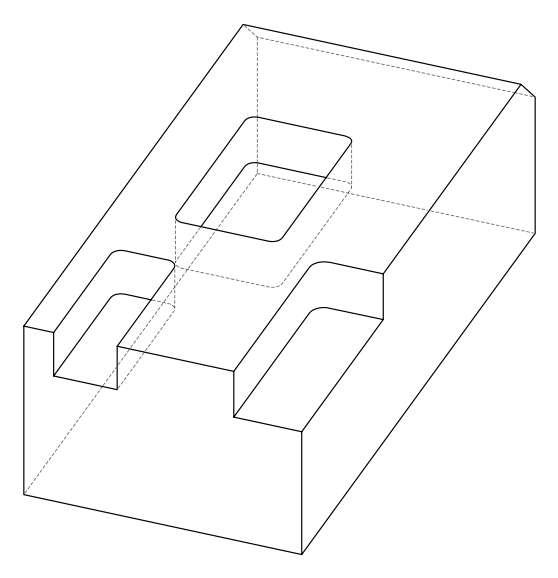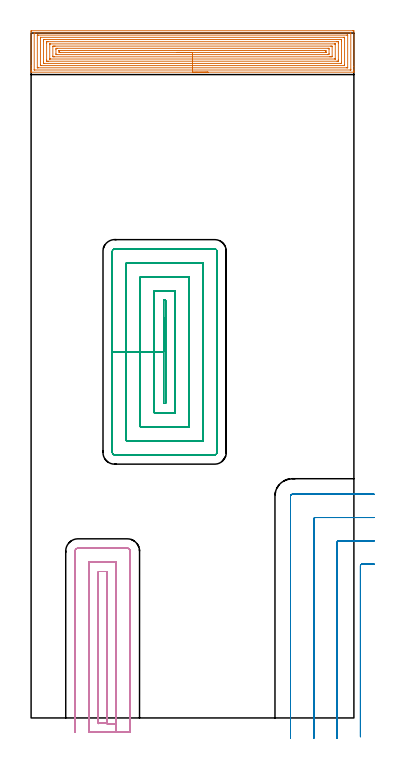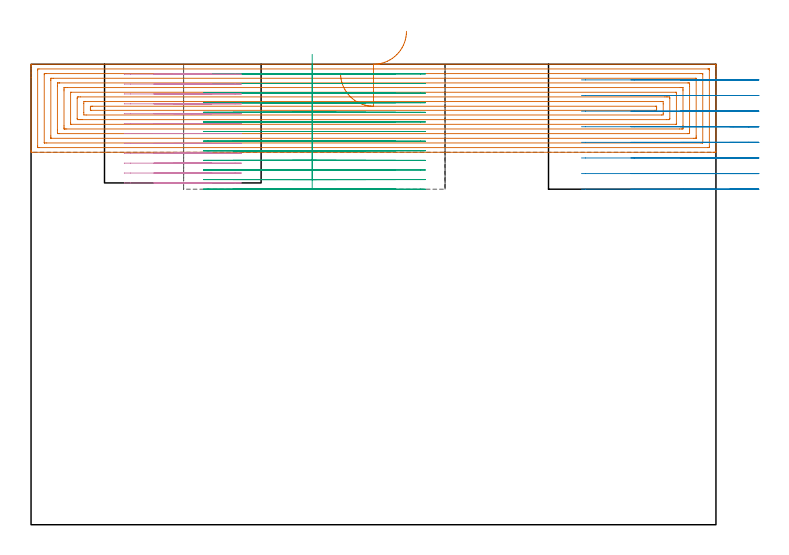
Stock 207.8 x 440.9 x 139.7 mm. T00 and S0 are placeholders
(PLAN: 4 operations, 2 tool changes, 83.5 min)
(1 AREA_MILL | FG_CHAMFER_SURFACE | UGT0205_001 | 16.96 min | 74067 mm3)
(2 MILL_CORNER_NOTCH_RECTANGULAR | CORNER_NOTCH_RECTANGULAR | UGT0201_094 | Follow Part, ap 5, ae 75% | 11.58 min | 295514 mm3)
(3 MILL_RECTANGULAR_POCKET | POCKET_RECTANGULAR_STRAIGHT | NXT0201_011 | Follow Part, ap 3, ae 75% | 35.92 min | 432624 mm3)
(4 MILL_SLOT | SLOT_PARTIAL_RECTANGULAR | NXT0201_011 | Follow Part, ap 3, ae 75% | 19.01 min | 196244 mm3)
(TOOL UGT0205_001 | Chamfer Mill 20 x 3 x 45 deg. | D20 FL50 Z2)
(TOOL UGT0201_094 | End mill 20 mm | D20 FL38 Z4)
(TOOL NXT0201_011 | ENDMILL 12mm [2P460-1200-NA 1630] | D12 FL38 Z6)
(OP 1 AREA_MILL)
G17 G21 G94 G90
T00 M6
G54
G17 G0 G90 X113.9 Y415.7 S1061 M3
G43 Z149.7 H0
G94 G1 X113.862 Z148.828 F250.
X113.748 Z147.963
X113.559 Z147.112
X113.297 Z146.28
X112.963 Z145.474
X112.56 Z144.7
X112.092 Z143.964
X111.56 Z143.272
X110.971 Z142.629
X110.328 Z142.039
X109.636 Z141.508
X108.9 Z141.04
X108.126 Z140.637
X107.32 Z140.303
X106.488 Z140.041
X105.636 Z139.852
X104.772 Z139.738
X103.9 Z139.7
X0.182
X0.009 Y415.703 Z139.688
X0. Y415.727 Z139.664
Y416.114 Z139.286
Y416.375 Z139.025
Y417.095 Z138.3
Y418.34 Z137.057
Y419.752 Z135.644
Y441.891 Z113.507
X0.002 Y442.155 Z113.242
X0.01 Y442.392 Z113.006
X0.248 Y442.399 Z112.999
X207.171 Y442.4 Z113.
X207.555 Y442.397 Z113.002
X207.79 Y442.392 Z113.006
X207.8 Y442.154 Z113.244
Y419.489 Z135.907
Y417.095 Z138.3
Y416.375 Z139.025
Y416.114 Z139.286
Y415.727 Z139.664
X207.791 Y415.703 Z139.688
X207.619 Y415.7 Z139.7
X103.9
Y417.114 Z138.286
X2.397 Y417.115 Z138.285
X2.01 Y417.13 Z138.27
X2.005 Y417.248 Z138.152
X2.001 Y417.507 Z137.893
Y440.532 Z114.868
X2.01 Y440.945 Z114.455
X2.016 Y440.98 Z114.42
X2.035 Y440.982 Z114.418
X2.089 Y440.985 Z114.415
X2.198 Y440.986 Z114.414
X2.417
X205.403 Y440.985 Z114.415
X205.79 Y440.97 Z114.43
X205.795 Y440.853 Z114.547
X205.799 Y440.593 Z114.807
Y417.568 Z137.832
X205.79 Y417.155 Z138.245
X205.784 Y417.12 Z138.28
X205.765 Y417.118 Z138.282
X205.711 Y417.115 Z138.285
X205.602 Y417.114 Z138.286
X205.383
X103.9
Y418.528 Z136.872
X4.546 Y418.529 Z136.871
X4.205 Y418.53 Z136.87
X4.092 Y418.532 Z136.868
X4.011 Y418.535 Z136.865
X4.005 Y418.663 Z136.737
X4.001 Y418.866 Z136.534
Y439.437 Z115.963
X4.004 Y439.505 Z115.895
X4.01 Y439.555 Z115.845
X4.038 Y439.565 Z115.835
X4.205 Y439.568 Z115.832
X4.759 Y439.571 Z115.829
X203.254
X203.595 Y439.568 Z115.832
X203.762 Y439.565 Z115.835
X203.79 Y439.555 Z115.845
X203.796 Y439.505 Z115.895
X203.799 Y439.437 Z115.963
Y418.663 Z136.737
X203.796 Y418.595 Z136.805
X203.79 Y418.545 Z136.855
X203.762 Y418.535 Z136.865
X203.595 Y418.532 Z136.868
X203.041 Y418.529 Z136.871
X103.9 Y418.528 Z136.872
Y419.943 Z135.457
X6.695
X6.12 Y419.944 Z135.456
X6.061 Y419.946 Z135.454
X6.021 Y419.949 Z135.451
X6.01 Y419.955 Z135.445
X6.007 Y419.979 Z135.421
X6.002 Y420.196 Z135.204
X6. Y420.631 Z134.769
Y437.457 Z117.943
X6.003 Y437.903 Z117.497
X6.007 Y438.122 Z117.278
X6.01 Y438.145 Z117.255
X6.028 Y438.151 Z117.249
X6.087 Y438.154 Z117.246
X6.187 Y438.157 Z117.243
X201.105
X201.68 Y438.156 Z117.244
X201.739 Y438.154 Z117.246
X201.779 Y438.151 Z117.249
X201.79 Y438.145 Z117.255
X201.793 Y438.121 Z117.279
X201.798 Y437.904 Z117.496
X201.8 Y437.469 Z117.931
Y420.643 Z134.757
X201.797 Y420.198 Z135.202
X201.793 Y419.978 Z135.422
X201.79 Y419.955 Z135.445
X201.772 Y419.95 Z135.45
X201.713 Y419.946 Z135.454
X201.613 Y419.944 Z135.456
X103.9 Y419.943 Z135.457
Y421.357 Z134.043
X8.676 Y421.358 Z134.042
X8.509 Y421.359 Z134.041
X8.174 Y421.364 Z134.036
X8.01 Y421.375 Z134.025
X8.006 Y421.427 Z133.973
X8.004 Y421.523 Z133.877
X8. Y422.192 Z133.208
Y422.408 Z132.992
Y435.692 Z119.708
X8.002 Y436.359 Z119.041
X8.009 Y436.577 Z118.823
X8.016 Y436.736 Z118.664
X8.341 Y436.741 Z118.659
X8.509 Y436.743 Z118.657
X199.124 Y436.742 Z118.658
X199.291 Y436.741 Z118.659
X199.626 Y436.736 Z118.664
X199.791 Y436.725 Z118.675
X199.794 Y436.673 Z118.727
X199.796 Y436.577 Z118.823
X199.8 Y435.908 Z119.492
Y435.692 Z119.708
Y422.408 Z132.992
X199.797 Y421.741 Z133.659
X199.791 Y421.523 Z133.877
X199.784 Y421.364 Z134.036
X199.459 Y421.359 Z134.041
X199.291 Y421.358 Z134.042
X103.9 Y421.357 Z134.043
Y422.771 Z132.629
X10.991 Y422.772 Z132.628
X10.464 Y422.774 Z132.626
X10.091 Y422.778 Z132.622
X10.01 Y422.784 Z132.616
X10.004 Y422.864 Z132.536
X10.001 Y423.294 Z132.106
X10. Y423.753 Z131.647
Y434.38 Z121.02
X10.002 Y434.806 Z120.594
X10.006 Y435.26 Z120.14
X10.012 Y435.322 Z120.078
X10.069 Y435.324 Z120.076
X10.2 Y435.327 Z120.073
X10.464 Y435.328 Z120.072
X10.831 Y435.329 Z120.071
X196.809 Y435.328 Z120.072
X197.336 Y435.326 Z120.074
X197.709 Y435.322 Z120.078
X197.79 Y435.316 Z120.084
X197.796 Y435.236 Z120.164
X197.799 Y434.806 Z120.594
X197.8 Y434.347 Z121.053
Y423.72 Z131.68
X197.798 Y423.294 Z132.106
X197.794 Y422.84 Z132.56
X197.788 Y422.778 Z132.622
X197.731 Y422.776 Z132.624
X197.6 Y422.773 Z132.627
X197.336 Y422.772 Z132.628
X196.969 Y422.771 Z132.629
X103.9
Y424.185 Z131.215
X12.246
X12.034 Y424.19 Z131.21
X12.014 Y424.192 Z131.208
X12.009 Y424.204 Z131.196
X12.003 Y424.231 Z131.169
X12.001 Y424.258 Z131.142
X12. Y424.287 Z131.113
X12.001 Y433.535 Z121.865
X12.002 Y433.702 Z121.698
X12.007 Y433.835 Z121.565
X12.012 Y433.909 Z121.491
X12.032 Y433.91 Z121.49
X12.258 Y433.915 Z121.485
X195.554
X195.766 Y433.91 Z121.49
X195.786 Y433.908 Z121.492
X195.791 Y433.896 Z121.504
X195.797 Y433.869 Z121.531
X195.8 Y433.842 Z121.558
Y433.813 Z121.587
X195.799 Y424.565 Z130.835
X195.798 Y424.398 Z131.002
X195.793 Y424.265 Z131.135
X195.788 Y424.192 Z131.208
X195.768 Y424.19 Z131.21
X195.542 Y424.185 Z131.215
X103.9
Y425.6 Z129.8
X14.935
X14.392 Y425.602 Z129.798
X14.041 Y425.607 Z129.793
X14.004 Y425.951 Z129.449
X14.001 Y425.99 Z129.41
Y432.15 Z123.25
X14.002 Y432.188 Z123.212
X14.041 Y432.493 Z122.907
X14.582 Y432.499 Z122.901
X14.935 Y432.5 Z122.9
X15.475 Y432.501 Z122.899
X192.865 Y432.5 Z122.9
X193.408 Y432.498 Z122.902
X193.759 Y432.493 Z122.907
X193.796 Y432.15 Z123.25
X193.799 Y432.11 Z123.29
Y425.951 Z129.449
X193.798 Y425.913 Z129.488
X193.759 Y425.607 Z129.793
X193.218 Y425.601 Z129.799
X192.865 Y425.6 Z129.8
X192.325
X103.9
Y427.014 Z128.386
X16.544
X16.015 Y427.021 Z128.379
X16. Y427.552 Z127.848
X16.001 Y430.378 Z125.022
X16.015 Y431.079 Z124.321
X16.723 Y431.086 Z124.314
X191.256
X191.785 Y431.079 Z124.321
X191.8 Y430.548 Z124.852
X191.799 Y427.722 Z127.678
X191.785 Y427.021 Z128.379
X191.077 Y427.014 Z128.386
X103.9
Y428.428 Z126.972
X18.692
X18.511 Y428.43 Z126.97
X18.331 Y428.434 Z126.966
X18.01 Y428.445 Z126.955
X18.007 Y428.607 Z126.793
X18.001 Y429.113 Z126.287
Y429.493 Z125.907
X18.002 Y429.619 Z125.781
X18.006 Y429.65 Z125.75
X18.009 Y429.661 Z125.739
X18.03 Y429.665 Z125.735
X18.149 Y429.669 Z125.731
X18.331 Y429.672 Z125.728
X189.108
X189.289 Y429.67 Z125.73
X189.469 Y429.666 Z125.734
X189.79 Y429.655 Z125.745
X189.793 Y429.493 Z125.907
X189.799 Y428.987 Z126.413
Y428.607 Z126.793
X189.798 Y428.481 Z126.919
X189.794 Y428.45 Z126.95
X189.791 Y428.439 Z126.961
X189.77 Y428.435 Z126.965
X189.651 Y428.431 Z126.969
X189.469 Y428.428 Z126.972
X103.9
X103.028 Z127.01
X102.164 Z127.124
X101.312 Z127.313
X100.48 Z127.575
X99.674 Z127.909
X98.9 Z128.312
X98.164 Z128.78
X97.472 Z129.312
X96.829 Z129.901
X96.24 Z130.544
X95.708 Z131.236
X95.24 Z131.972
X94.837 Z132.746
X94.503 Z133.552
X94.241 Z134.384
X94.052 Z135.236
X93.938 Z136.1
X93.9 Z136.972
G0 Z149.7
M5
M2
(OP 2 MILL_CORNER_NOTCH_RECTANGULAR)
G17 G21 G94 G90
T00 M6
G54
G17 G0 G90 X220.8 Y99. S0 M3
G43 Z149.7 H0
Z134.962
G94 G1 X217.8 F250.
X212.994 F500.
G3 X212. Y98.006 R1.
G1 Y-9.075
Y-12.075 F250.
G0 Z149.7
X220.8 Y114.
Z134.962
G1 X217.8
X197.995 F500.
G3 X197. Y113.005 R1.
G1 Y-10.
Y-13. F250.
G0 Z149.7
X220.8 Y129.
Z134.962
G1 X217.8
X182.995 F500.
G3 X182. Y128.005 R1.
G1 Y-10.
Y-13. F250.
G0 Z149.7
X220.8 Y144.
Z134.962
G1 X217.8
X168.2 F500.
G3 X167. Y142.8 R1.2
G1 Y-10.
Y-13. F250.
G0 Z149.7
X220.8 Y99.
Z130.225
G1 X217.8
X212.994 F500.
G3 X212. Y98.006 R1.
G1 Y-9.075
Y-12.075 F250.
G0 Z149.7
X220.8 Y114.
Z130.225
G1 X217.8
X197.995 F500.
G3 X197. Y113.005 R1.
G1 Y-10.
Y-13. F250.
G0 Z149.7
X220.8 Y129.
Z130.225
G1 X217.8
X182.995 F500.
G3 X182. Y128.005 R1.
G1 Y-10.
Y-13. F250.
G0 Z149.7
X220.8 Y144.
Z130.225
G1 X217.8
X168.2 F500.
G3 X167. Y142.8 R1.2
G1 Y-10.
Y-13. F250.
G0 Z149.7
X220.8 Y99.
Z125.487
G1 X217.8
X212.994 F500.
G3 X212. Y98.006 R1.
G1 Y-9.075
Y-12.075 F250.
G0 Z149.7
X220.8 Y114.
Z125.487
G1 X217.8
X197.995 F500.
G3 X197. Y113.005 R1.
G1 Y-10.
Y-13. F250.
G0 Z149.7
X220.8 Y129.
Z125.487
G1 X217.8
X182.995 F500.
G3 X182. Y128.005 R1.
G1 Y-10.
Y-13. F250.
G0 Z149.7
X220.8 Y144.
Z125.487
G1 X217.8
X168.2 F500.
G3 X167. Y142.8 R1.2
G1 Y-10.
Y-13. F250.
G0 Z149.7
X220.8 Y99.
Z120.75
G1 X217.8
X212.994 F500.
G3 X212. Y98.006 R1.
G1 Y-9.075
Y-12.075 F250.
G0 Z149.7
X220.8 Y114.
Z120.75
G1 X217.8
X197.995 F500.
G3 X197. Y113.005 R1.
G1 Y-10.
Y-13. F250.
G0 Z149.7
X220.8 Y129.
Z120.75
G1 X217.8
X182.995 F500.
G3 X182. Y128.005 R1.
G1 Y-10.
Y-13. F250.
G0 Z149.7
X220.8 Y144.
Z120.75
G1 X217.8
X168.2 F500.
G3 X167. Y142.8 R1.2
G1 Y-10.
Y-13. F250.
G0 Z149.7
X220.8 Y99.
Z116.012
G1 X217.8
X212.994 F500.
G3 X212. Y98.006 R1.
G1 Y-9.075
Y-12.075 F250.
G0 Z149.7
X220.8 Y114.
Z116.012
G1 X217.8
X197.995 F500.
G3 X197. Y113.005 R1.
G1 Y-10.
Y-13. F250.
G0 Z149.7
X220.8 Y129.
Z116.012
G1 X217.8
X182.995 F500.
G3 X182. Y128.005 R1.
G1 Y-10.
Y-13. F250.
G0 Z149.7
X220.8 Y144.
Z116.012
G1 X217.8
X168.2 F500.
G3 X167. Y142.8 R1.2
G1 Y-10.
Y-13. F250.
G0 Z149.7
X220.8 Y99.
Z111.275
G1 X217.8
X212.994 F500.
G3 X212. Y98.006 R1.
G1 Y-9.075
Y-12.075 F250.
G0 Z149.7
X220.8 Y114.
Z111.275
G1 X217.8
X197.995 F500.
G3 X197. Y113.005 R1.
G1 Y-10.
Y-13. F250.
G0 Z149.7
X220.8 Y129.
Z111.275
G1 X217.8
X182.995 F500.
G3 X182. Y128.005 R1.
G1 Y-10.
Y-13. F250.
G0 Z149.7
X220.8 Y144.
Z111.275
G1 X217.8
X168.2 F500.
G3 X167. Y142.8 R1.2
G1 Y-10.
Y-13. F250.
G0 Z149.7
X220.8 Y99.
Z106.537
G1 X217.8
X212.994 F500.
G3 X212. Y98.006 R1.
G1 Y-9.075
Y-12.075 F250.
G0 Z149.7
X220.8 Y114.
Z106.537
G1 X217.8
X197.995 F500.
G3 X197. Y113.005 R1.
G1 Y-10.
Y-13. F250.
G0 Z149.7
X220.8 Y129.
Z106.537
G1 X217.8
X182.995 F500.
G3 X182. Y128.005 R1.
G1 Y-10.
Y-13. F250.
G0 Z149.7
X220.8 Y144.
Z106.537
G1 X217.8
X168.2 F500.
G3 X167. Y142.8 R1.2
G1 Y-10.
Y-13. F250.
G0 Z149.7
X220.8 Y99.
Z101.8
G1 X217.8
X212.994 F500.
G3 X212. Y98.006 R1.
G1 Y-9.075
Y-12.075 F250.
G0 Z149.7
X220.8 Y114.
Z101.8
G1 X217.8
X197.995 F500.
G3 X197. Y113.005 R1.
G1 Y-10.
Y-13. F250.
G0 Z149.7
X220.8 Y129.
Z101.8
G1 X217.8
X182.995 F500.
G3 X182. Y128.005 R1.
G1 Y-10.
Y-13. F250.
G0 Z149.7
X220.8 Y144.
Z101.8
G1 X217.8
X168.2 F500.
G3 X167. Y142.8 R1.2
G1 Y-10.
Y-13. F250.
G0 Z149.7
M5
M2
(OP 3 MILL_RECTANGULAR_POCKET)
G17 G21 G94 G90
T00 M6
G54
G17 G0 G90 X85.3 Y257.726 S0 M3
G43 Z149.7 H1
Z142.7
G94 G1 Y235.65 Z136.785 F250.
Y202.4 F500.
X86.6
Y268.9
X85.3
Y235.65
X79.3
Y196.4
X92.6
Y274.9
X79.3
Y235.65
X70.3
Y187.4
X101.6
Y283.9
X70.3
Y235.65
X61.3
Y178.4
X110.6
Y292.9
X61.3
Y235.65
X52.3
Y170.8
G3 X53.7 Y169.4 R1.4
G1 X118.2
G3 X119.6 Y170.8 R1.4
G1 Y300.5
G3 X118.2 Y301.9 R1.4
G1 X53.7
G3 X52.3 Y300.5 R1.4
G1 Y235.65
Y234.65
G0 X85.3 Y257.726 Z139.785
G1 Y235.65 Z133.869 F250.
Y202.4 F500.
X86.6
Y268.9
X85.3
Y235.65
X79.3
Y196.4
X92.6
Y274.9
X79.3
Y235.65
X70.3
Y187.4
X101.6
Y283.9
X70.3
Y235.65
X61.3
Y178.4
X110.6
Y292.9
X61.3
Y235.65
X52.3
Y170.8
G3 X53.7 Y169.4 R1.4
G1 X118.2
G3 X119.6 Y170.8 R1.4
G1 Y300.5
G3 X118.2 Y301.9 R1.4
G1 X53.7
G3 X52.3 Y300.5 R1.4
G1 Y235.65
Y234.65
G0 X85.3 Y257.726 Z136.869
G1 Y235.65 Z130.954 F250.
Y202.4 F500.
X86.6
Y268.9
X85.3
Y235.65
X79.3
Y196.4
X92.6
Y274.9
X79.3
Y235.65
X70.3
Y187.4
X101.6
Y283.9
X70.3
Y235.65
X61.3
Y178.4
X110.6
Y292.9
X61.3
Y235.65
X52.3
Y170.8
G3 X53.7 Y169.4 R1.4
G1 X118.2
G3 X119.6 Y170.8 R1.4
G1 Y300.5
G3 X118.2 Y301.9 R1.4
G1 X53.7
G3 X52.3 Y300.5 R1.4
G1 Y235.65
Y234.65
G0 X85.3 Y257.726 Z133.954
G1 Y235.65 Z128.038 F250.
Y202.4 F500.
X86.6
Y268.9
X85.3
Y235.65
X79.3
Y196.4
X92.6
Y274.9
X79.3
Y235.65
X70.3
Y187.4
X101.6
Y283.9
X70.3
Y235.65
X61.3
Y178.4
X110.6
Y292.9
X61.3
Y235.65
X52.3
Y170.8
G3 X53.7 Y169.4 R1.4
G1 X118.2
G3 X119.6 Y170.8 R1.4
G1 Y300.5
G3 X118.2 Y301.9 R1.4
G1 X53.7
G3 X52.3 Y300.5 R1.4
G1 Y235.65
Y234.65
G0 X85.3 Y257.726 Z131.038
G1 Y235.65 Z125.123 F250.
Y202.4 F500.
X86.6
Y268.9
X85.3
Y235.65
X79.3
Y196.4
X92.6
Y274.9
X79.3
Y235.65
X70.3
Y187.4
X101.6
Y283.9
X70.3
Y235.65
X61.3
Y178.4
X110.6
Y292.9
X61.3
Y235.65
X52.3
Y170.8
G3 X53.7 Y169.4 R1.4
G1 X118.2
G3 X119.6 Y170.8 R1.4
G1 Y300.5
G3 X118.2 Y301.9 R1.4
G1 X53.7
G3 X52.3 Y300.5 R1.4
G1 Y235.65
Y234.65
G0 X85.3 Y257.726 Z128.123
G1 Y235.65 Z122.208 F250.
Y202.4 F500.
X86.6
Y268.9
X85.3
Y235.65
X79.3
Y196.4
X92.6
Y274.9
X79.3
Y235.65
X70.3
Y187.4
X101.6
Y283.9
X70.3
Y235.65
X61.3
Y178.4
X110.6
Y292.9
X61.3
Y235.65
X52.3
Y170.8
G3 X53.7 Y169.4 R1.4
G1 X118.2
G3 X119.6 Y170.8 R1.4
G1 Y300.5
G3 X118.2 Y301.9 R1.4
G1 X53.7
G3 X52.3 Y300.5 R1.4
G1 Y235.65
Y234.65
G0 X85.3 Y257.726 Z125.208
G1 Y235.65 Z119.292 F250.
Y202.4 F500.
X86.6
Y268.9
X85.3
Y235.65
X79.3
Y196.4
X92.6
Y274.9
X79.3
Y235.65
X70.3
Y187.4
X101.6
Y283.9
X70.3
Y235.65
X61.3
Y178.4
X110.6
Y292.9
X61.3
Y235.65
X52.3
Y170.8
G3 X53.7 Y169.4 R1.4
G1 X118.2
G3 X119.6 Y170.8 R1.4
G1 Y300.5
G3 X118.2 Y301.9 R1.4
G1 X53.7
G3 X52.3 Y300.5 R1.4
G1 Y235.65
Y234.65
G0 X85.3 Y257.726 Z122.292
G1 Y235.65 Z116.377 F250.
Y202.4 F500.
X86.6
Y268.9
X85.3
Y235.65
X79.3
Y196.4
X92.6
Y274.9
X79.3
Y235.65
X70.3
Y187.4
X101.6
Y283.9
X70.3
Y235.65
X61.3
Y178.4
X110.6
Y292.9
X61.3
Y235.65
X52.3
Y170.8
G3 X53.7 Y169.4 R1.4
G1 X118.2
G3 X119.6 Y170.8 R1.4
G1 Y300.5
G3 X118.2 Y301.9 R1.4
G1 X53.7
G3 X52.3 Y300.5 R1.4
G1 Y235.65
Y234.65
G0 X85.3 Y257.726 Z119.377
G1 Y235.65 Z113.462 F250.
Y202.4 F500.
X86.6
Y268.9
X85.3
Y235.65
X79.3
Y196.4
X92.6
Y274.9
X79.3
Y235.65
X70.3
Y187.4
X101.6
Y283.9
X70.3
Y235.65
X61.3
Y178.4
X110.6
Y292.9
X61.3
Y235.65
X52.3
Y170.8
G3 X53.7 Y169.4 R1.4
G1 X118.2
G3 X119.6 Y170.8 R1.4
G1 Y300.5
G3 X118.2 Y301.9 R1.4
G1 X53.7
G3 X52.3 Y300.5 R1.4
G1 Y235.65
Y234.65
G0 X85.3 Y257.726 Z116.462
G1 Y235.65 Z110.546 F250.
Y202.4 F500.
X86.6
Y268.9
X85.3
Y235.65
X79.3
Y196.4
X92.6
Y274.9
X79.3
Y235.65
X70.3
Y187.4
X101.6
Y283.9
X70.3
Y235.65
X61.3
Y178.4
X110.6
Y292.9
X61.3
Y235.65
X52.3
Y170.8
G3 X53.7 Y169.4 R1.4
G1 X118.2
G3 X119.6 Y170.8 R1.4
G1 Y300.5
G3 X118.2 Y301.9 R1.4
G1 X53.7
G3 X52.3 Y300.5 R1.4
G1 Y235.65
Y234.65
G0 X85.3 Y257.726 Z113.546
G1 Y235.65 Z107.631 F250.
Y202.4 F500.
X86.6
Y268.9
X85.3
Y235.65
X79.3
Y196.4
X92.6
Y274.9
X79.3
Y235.65
X70.3
Y187.4
X101.6
Y283.9
X70.3
Y235.65
X61.3
Y178.4
X110.6
Y292.9
X61.3
Y235.65
X52.3
Y170.8
G3 X53.7 Y169.4 R1.4
G1 X118.2
G3 X119.6 Y170.8 R1.4
G1 Y300.5
G3 X118.2 Y301.9 R1.4
G1 X53.7
G3 X52.3 Y300.5 R1.4
G1 Y235.65
Y234.65
G0 X85.3 Y257.726 Z110.631
G1 Y235.65 Z104.715 F250.
Y202.4 F500.
X86.6
Y268.9
X85.3
Y235.65
X79.3
Y196.4
X92.6
Y274.9
X79.3
Y235.65
X70.3
Y187.4
X101.6
Y283.9
X70.3
Y235.65
X61.3
Y178.4
X110.6
Y292.9
X61.3
Y235.65
X52.3
Y170.8
G3 X53.7 Y169.4 R1.4
G1 X118.2
G3 X119.6 Y170.8 R1.4
G1 Y300.5
G3 X118.2 Y301.9 R1.4
G1 X53.7
G3 X52.3 Y300.5 R1.4
G1 Y235.65
Y234.65
G0 X85.3 Y257.726 Z107.715
G1 Y235.65 Z101.8 F250.
Y202.4 F500.
X86.6
Y268.9
X85.3
Y235.65
X79.3
Y196.4
X92.6
Y274.9
X79.3
Y235.65
X70.3
Y187.4
X101.6
Y283.9
X70.3
Y235.65
X61.3
Y178.4
X110.6
Y292.9
X61.3
Y235.65
X52.3
Y170.8
G3 X53.7 Y169.4 R1.4
G1 X118.2
G3 X119.6 Y170.8 R1.4
G1 Y300.5
G3 X118.2 Y301.9 R1.4
G1 X53.7
G3 X52.3 Y300.5 R1.4
G1 Y235.65
Y234.65
G0 Z149.7
M5
M2
(OP 4 MILL_SLOT)
G17 G21 G94 G90
T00 M6
G54
G17 G0 G90 X54.8 Y-9. S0 M3
G43 Z149.7 H1
Z136.7
G94 G1 Y-6. F250.
Y-3.657 F500.
X48.8
G3 X43.3 Y-3.657 R6.
G1 Y94.3
X48.8
Y-3.657
X54.8
Y100.3
X37.3
Y-6.
Y-9. F250.
X63.8
Y-6.
Y107.4 F500.
G3 X61.9 Y109.3 R1.9
G1 X30.2
G3 X28.3 Y107.4 R1.9
G1 Y-6.
Y-9. F250.
G0 X54.8 Z133.7
G1 Y-6.
Y-3.657 F500.
X48.8
G3 X43.3 Y-3.657 R6.
G1 Y94.3
X48.8
Y-3.657
X54.8
Y100.3
X37.3
Y-6.
Y-9. F250.
X63.8
Y-6.
Y107.4 F500.
G3 X61.9 Y109.3 R1.9
G1 X30.2
G3 X28.3 Y107.4 R1.9
G1 Y-6.
Y-9. F250.
G0 X54.8 Z130.7
G1 Y-6.
Y-3.657 F500.
X48.8
G3 X43.3 Y-3.657 R6.
G1 Y94.3
X48.8
Y-3.657
X54.8
Y100.3
X37.3
Y-6.
Y-9. F250.
X63.8
Y-6.
Y107.4 F500.
G3 X61.9 Y109.3 R1.9
G1 X30.2
G3 X28.3 Y107.4 R1.9
G1 Y-6.
Y-9. F250.
G0 X54.8 Z127.7
G1 Y-6.
Y-3.657 F500.
X48.8
G3 X43.3 Y-3.657 R6.
G1 Y94.3
X48.8
Y-3.657
X54.8
Y100.3
X37.3
Y-6.
Y-9. F250.
X63.8
Y-6.
Y107.4 F500.
G3 X61.9 Y109.3 R1.9
G1 X30.2
G3 X28.3 Y107.4 R1.9
G1 Y-6.
Y-9. F250.
G0 X54.8 Z124.7
G1 Y-6.
Y-3.657 F500.
X48.8
G3 X43.3 Y-3.657 R6.
G1 Y94.3
X48.8
Y-3.657
X54.8
Y100.3
X37.3
Y-6.
Y-9. F250.
X63.8
Y-6.
Y107.4 F500.
G3 X61.9 Y109.3 R1.9
G1 X30.2
G3 X28.3 Y107.4 R1.9
G1 Y-6.
Y-9. F250.
G0 X54.8 Z121.7
G1 Y-6.
Y-3.657 F500.
X48.8
G3 X43.3 Y-3.657 R6.
G1 Y94.3
X48.8
Y-3.657
X54.8
Y100.3
X37.3
Y-6.
Y-9. F250.
X63.8
Y-6.
Y107.4 F500.
G3 X61.9 Y109.3 R1.9
G1 X30.2
G3 X28.3 Y107.4 R1.9
G1 Y-6.
Y-9. F250.
G0 X54.8 Z118.7
G1 Y-6.
Y-3.657 F500.
X48.8
G3 X43.3 Y-3.657 R6.
G1 Y94.3
X48.8
Y-3.657
X54.8
Y100.3
X37.3
Y-6.
Y-9. F250.
X63.8
Y-6.
Y107.4 F500.
G3 X61.9 Y109.3 R1.9
G1 X30.2
G3 X28.3 Y107.4 R1.9
G1 Y-6.
Y-9. F250.
G0 X54.8 Z115.7
G1 Y-6.
Y-3.657 F500.
X48.8
G3 X43.3 Y-3.657 R6.
G1 Y94.3
X48.8
Y-3.657
X54.8
Y100.3
X37.3
Y-6.
Y-9. F250.
X63.8
Y-6.
Y107.4 F500.
G3 X61.9 Y109.3 R1.9
G1 X30.2
G3 X28.3 Y107.4 R1.9
G1 Y-6.
Y-9. F250.
G0 X54.8 Z112.7
G1 Y-6.
Y-3.657 F500.
X48.8
G3 X43.3 Y-3.657 R6.
G1 Y94.3
X48.8
Y-3.657
X54.8
Y100.3
X37.3
Y-6.
Y-9. F250.
X63.8
Y-6.
Y107.4 F500.
G3 X61.9 Y109.3 R1.9
G1 X30.2
G3 X28.3 Y107.4 R1.9
G1 Y-6.
Y-9. F250.
G0 X54.8 Z109.7
G1 Y-6.
Y-3.657 F500.
X48.8
G3 X43.3 Y-3.657 R6.
G1 Y94.3
X48.8
Y-3.657
X54.8
Y100.3
X37.3
Y-6.
Y-9. F250.
X63.8
Y-6.
Y107.4 F500.
G3 X61.9 Y109.3 R1.9
G1 X30.2
G3 X28.3 Y107.4 R1.9
G1 Y-6.
Y-9. F250.
G0 X54.8 Z106.7
G1 Y-6.
Y-3.657 F500.
X48.8
G3 X43.3 Y-3.657 R6.
G1 Y94.3
X48.8
Y-3.657
X54.8
Y100.3
X37.3
Y-6.
Y-9. F250.
X63.8
Y-6.
Y107.4 F500.
G3 X61.9 Y109.3 R1.9
G1 X30.2
G3 X28.3 Y107.4 R1.9
G1 Y-6.
Y-9. F250.
G0 X54.8 Z103.7
G1 Y-6.
Y-3.657 F500.
X48.8
G3 X43.3 Y-3.657 R6.
G1 Y94.3
X48.8
Y-3.657
X54.8
Y100.3
X37.3
Y-6.
Y-9. F250.
X63.8
Y-6.
Y107.4 F500.
G3 X61.9 Y109.3 R1.9
G1 X30.2
G3 X28.3 Y107.4 R1.9
G1 Y-6.
Y-9. F250.
G0 Z149.7
M5
M2
